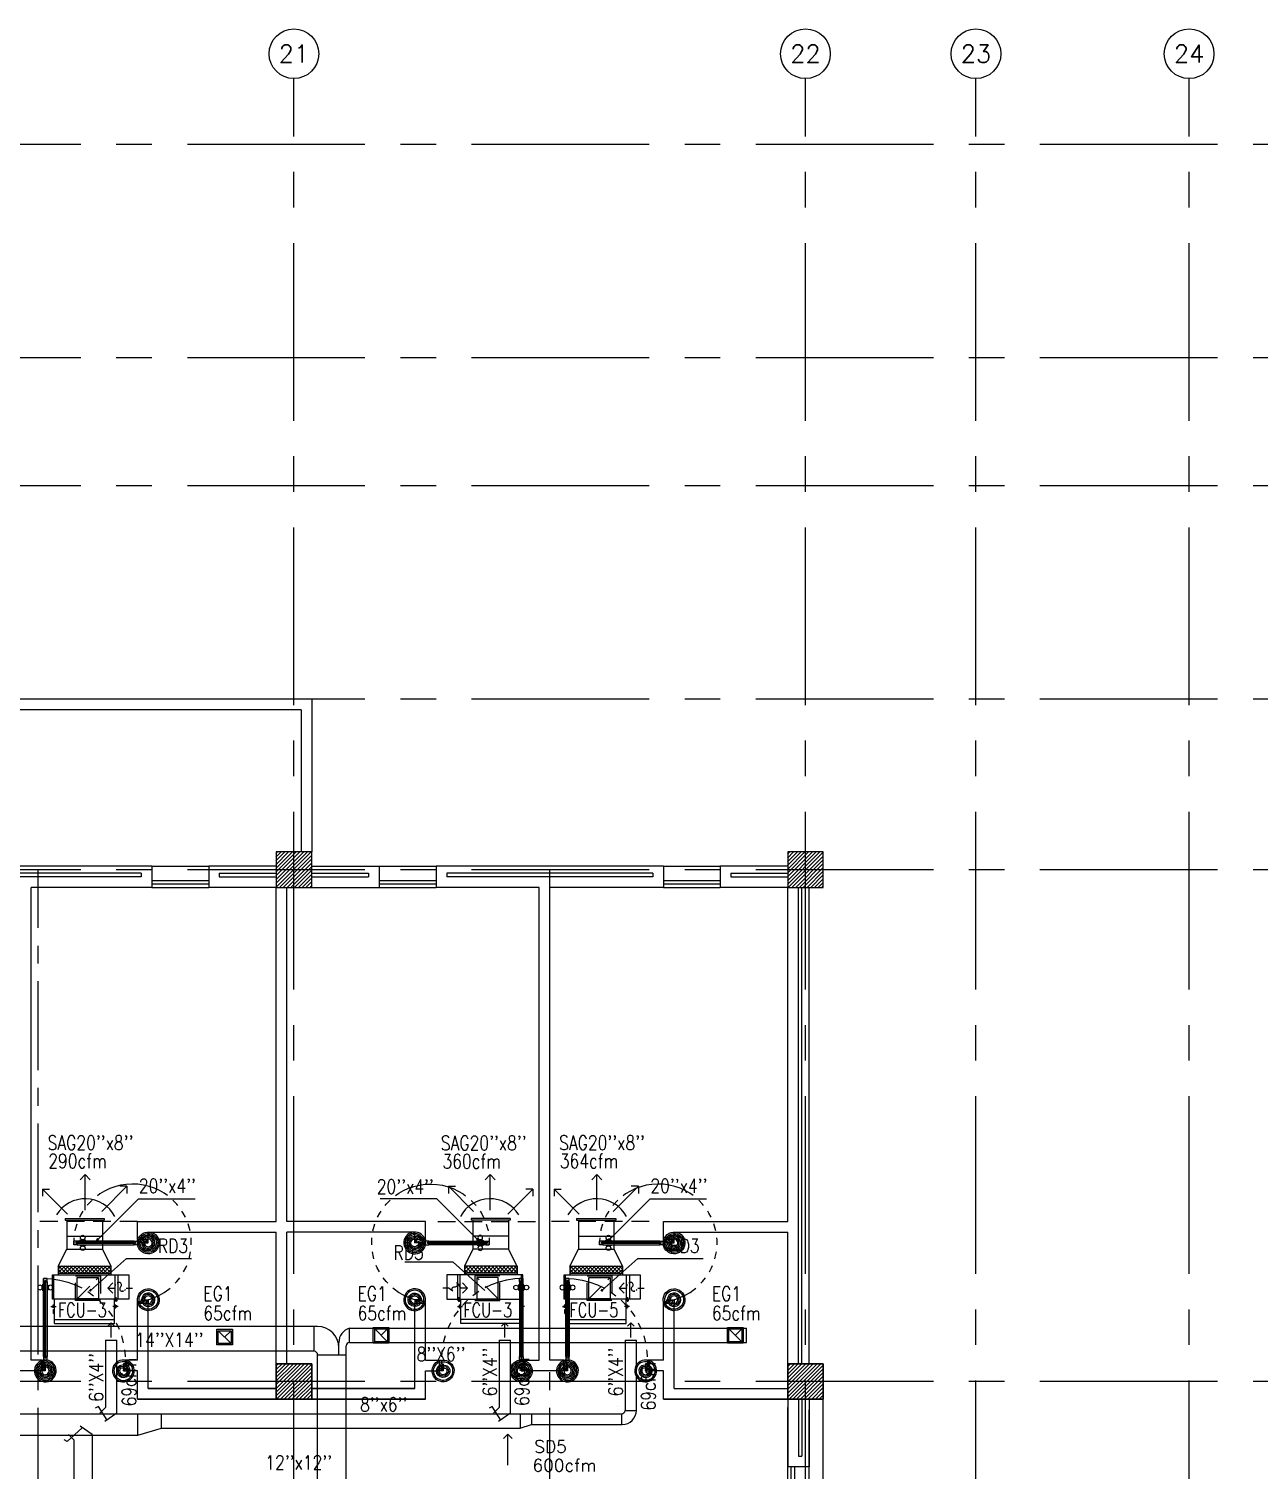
# Model space of a CAD drawing. Extents: x 417866231.7 to 417866328.5, y 43498046.7 to 43498124.2.
# Drawn here: x 417866286.35 to 417866303.67, y 43498103.96 to 43498124.24 of the extents above; entities that cross this region are included whole.
import ezdxf
from ezdxf.enums import TextEntityAlignment as Align

# ---------------------------------------------------------------- set-up
doc = ezdxf.new("R2010")
doc.units = 0
doc.header["$MEASUREMENT"] = 0
for name, pattern in [('CENTER', [2, 1.25, -0.25, 0.25, -0.25]), ('CENTERX2', [4, 2.5, -0.5, 0.5, -0.5]), ('HIDDEN', [0.375, 0.25, -0.125])]:
    doc.linetypes.add(name, pattern=pattern)
doc.layers.get('0').update_dxf_attribs({"linetype": 'CONTINUOUS'})
for name, color, linetype in [('AX-CR', 7, 'CONTINUOUS'), ('AX-TXT', 2, 'CONTINUOUS'), ('AXES', 11, 'CENTERX2'), ('AXES1', 11, 'CENTER'), ('COL', 7, 'CONTINUOUS'), ('DOOR', 9, 'CONTINUOUS'), ('DUCT', 6, 'CONTINUOUS'), ('EXDUCT', 10, 'CONTINUOUS'), ('FCU', 6, 'CONTINUOUS'), ('HAT', 11, 'CONTINUOUS'), ('INSUL', 9, 'CONTINUOUS'), ('M-EGU.', 2, 'CONTINUOUS'), ('M-FILX', 2, 'CONTINUOUS'), ('M-TEXT', 2, 'CONTINUOUS'), ('PROJ-L', 9, 'CONTINUOUS'), ('PSUPPLY', 3, 'HIDDEN'), ('SCD', 2, 'CONTINUOUS'), ('TEXT-A', 2, 'CONTINUOUS'), ('WALL', 9, 'CONTINUOUS'), ('WIN', 9, 'CONTINUOUS')]:
    doc.layers.add(name, color=color, linetype=linetype)
doc.styles.add('ROMANS', font='ROMANS.shx', dxfattribs={"width": 0.6})

# ---------------------------------------------------------------- blocks, each defined once
blk = doc.blocks.new('*X82')
at = {"color": 0}
for p, q in [((253129, 177132), (253586, 177590)), ((253129, 177185), (253533, 177590)), ((253129, 177238), (253480, 177590)), ((253129, 177291), (253427, 177590)), ((253129, 177344), (253374, 177590)), ((253129, 177397), (253321, 177590)), ((253129, 177450), (253268, 177590)), ((253129, 177503), (253215, 177590)), ((253129, 177557), (253162, 177590)), ((253139, 177090), (253629, 177579)), ((253192, 177090), (253629, 177526)), ((253245, 177090), (253629, 177473)), ((253298, 177090), (253629, 177420)), ((253351, 177090), (253629, 177367)), ((253404, 177090), (253629, 177314)), ((253457, 177090), (253629, 177261)), ((253510, 177090), (253629, 177208)), ((253563, 177090), (253629, 177155)), ((253616, 177090), (253629, 177102))]:
    blk.add_line(p, q, dxfattribs=at)
blk = doc.blocks.new('*X83')
at = {"color": 0}
for p, q in [((245927, 177090), (246427, 177590)), ((245929, 177145), (246374, 177590)), ((245929, 177198), (246321, 177590)), ((245929, 177251), (246267, 177590)), ((245929, 177304), (246214, 177590)), ((245929, 177357), (246161, 177590)), ((245929, 177410), (246108, 177590)), ((245929, 177463), (246055, 177590)), ((245929, 177516), (246002, 177590)), ((245929, 177569), (245949, 177590)), ((245980, 177090), (246429, 177539)), ((246033, 177090), (246429, 177486)), ((246086, 177090), (246429, 177433)), ((246139, 177090), (246429, 177380)), ((246192, 177090), (246429, 177327)), ((246245, 177090), (246429, 177274)), ((246298, 177090), (246429, 177220)), ((246351, 177090), (246429, 177167)), ((246404, 177090), (246429, 177114))]:
    blk.add_line(p, q, dxfattribs=at)
blk = doc.blocks.new('DOOR100')
at = {"layer": 'DOOR', "color": 7, "linetype": 'ByBlock'}
for p, q in [((-82, 1128), (-82, 1218)), ((-75, 1218), (-82, 1218)), ((-75, 1250), (-75, 1300)), ((-75, 1300), (-25, 1300)), ((-25, 1300), (-75, 1300)), ((-58, 1250), (-75, 1250)), ((-58, 1250), (-58, 1270)), ((-42, 1270), (-58, 1270)), ((-42, 1250), (-42, 1270)), ((-25, 1250), (-42, 1250)), ((-25, 1250), (-25, 1300)), ((-25, 1218), (-18, 1218)), ((-18, 1128), (-18, 1218)), ((-91, 1205), (-91, 1140)), ((-82, 1205), (-91, 1205)), ((-82, 1140), (-91, 1140)), ((-82, 1205), (-82, 1140)), ((-75, 1128), (-82, 1128)), ((-25, 1128), (-18, 1128)), ((-18, 1205), (-18, 1140)), ((-18, 1205), (-9, 1205)), ((-18, 1140), (-9, 1140)), ((-9, 1205), (-9, 1140)), ((-1200, 0), (-1200, 150)), ((-1200, 150), (-1175, 150)), ((-1200, 150), (-1200, 0)), ((-1150, 0), (-1200, 114)), ((-1150, 0), (-1200, 40)), ((-1150, 0), (-1200, 0)), ((-1175, 150), (-1175, 100)), ((-1175, 100), (-1150, 100)), ((-1150, 0), (-1163, 100)), ((-1150, 100), (-1150, 0)), ((-75, 200), (-58, 200)), ((-75, 150), (-75, 200)), ((-75, 150), (-25, 150)), ((-58, 200), (-58, 180)), ((-58, 180), (-42, 180)), ((-50, 0), (0, 114)), ((-50, 100), (-50, 0)), ((-50, 0), (-37, 100)), ((-25, 100), (-50, 100)), ((-50, 0), (0, 40)), ((-50, 0), (0, 0)), ((-42, 200), (-25, 200)), ((-42, 180), (-42, 200)), ((-25, 200), (-25, 150)), ((0, 150), (-25, 150)), ((-25, 150), (-25, 100)), ((0, 0), (0, 150)), ((0, 150), (0, 0))]:
    blk.add_line(p, q, dxfattribs=at)
at = {"layer": 'DOOR', "linetype": 'ByBlock'}
for p, q in [((-75, 1250), (-75, 200)), ((-58, 200), (-58, 1250)), ((-42, 200), (-42, 1250)), ((-25, 200), (-25, 1250))]:
    blk.add_line(p, q, dxfattribs=at)
at = {"layer": 'DOOR', "color": 7, "linetype": 'ByBlock'}
for centre in [(-124, 1173), (24, 1173)]:
    blk.add_circle(centre, 32.4, dxfattribs=at)
at = {"layer": 'DOOR', "linetype": 'HIDDEN', "ltscale": 0.5}
blk.add_arc((-25, 150), 1150, 90, 180, dxfattribs=at)
at = {"layer": 'DOOR', "color": 7, "linetype": 'ByBlock'}
for centre, radius, start, end in [((-1150, 0), 154, 103.7142, 108.8947), ((-1150, 0), 134, 100.72, 111.8402), ((-1150, 0), 94.4, 90, 121.9818), ((-1150, 0), 74.4, 90, 132.2236), ((-1150, 0), 54.4, 90, 156.7926), ((-1150, 0), 34.4, 90, 180), ((-1150, 0), 14.4, 90, 180), ((-50, 0), 94.4, 58.0182, 90), ((-50, 0), 74.4, 47.7764, 90), ((-50, 0), 54.4, 23.2074, 90), ((-50, 0), 34.4, 0, 90), ((-50, 0), 14.4, 0, 90), ((-50, 0), 134, 68.1598, 79.28), ((-50, 0), 114, 64.0838, 77.3774), ((-50, 0), 154, 71.1053, 76.2858)]:
    blk.add_arc(centre, radius, start, end, dxfattribs=at)
blk = doc.blocks.new('DOOR90')
at = {"layer": 'DOOR', "color": 7, "linetype": 'ByBlock'}
for p, q in [((-150, 0), (0, 0)), ((-150, 0), (-150, -25)), ((0, -50), (-114, 0)), ((0, -50), (-40, 0)), ((0, -50), (0, 0)), ((-1000, -25), (-1050, -25)), ((-1050, -75), (-1050, -25)), ((-1050, -25), (-1050, -75)), ((-1000, -75), (-1050, -75)), ((-1000, -42), (-1020, -42)), ((-1020, -42), (-1020, -58)), ((-1000, -58), (-1020, -58)), ((-1000, -25), (-1000, -42)), ((-1000, -58), (-1000, -75)), ((-878, -18), (-968, -18)), ((-968, -25), (-968, -18)), ((-968, -75), (-968, -82)), ((-878, -82), (-968, -82)), ((-955, -9), (-890, -9)), ((-955, -18), (-955, -9)), ((-955, -18), (-890, -18)), ((-955, -82), (-890, -82)), ((-955, -82), (-955, -91)), ((-955, -91), (-890, -91)), ((-890, -18), (-890, -9)), ((-890, -82), (-890, -91)), ((-878, -25), (-878, -18)), ((-878, -75), (-878, -82)), ((-200, -25), (-150, -25)), ((-200, -42), (-200, -25)), ((-180, -42), (-200, -42)), ((-200, -58), (-180, -58)), ((-200, -75), (-200, -58)), ((-150, -75), (-200, -75)), ((-180, -58), (-180, -42)), ((-150, -25), (-100, -25)), ((-150, -75), (-150, -25)), ((-100, -25), (-100, -50)), ((0, -50), (-100, -37)), ((-100, -50), (0, -50)), ((-150, -875), (-100, -875)), ((-150, -900), (-150, -875)), ((-150, -900), (0, -900)), ((0, -900), (-150, -900)), ((0, -850), (-114, -900)), ((-100, -875), (-100, -850)), ((0, -850), (-100, -863)), ((-100, -850), (0, -850)), ((0, -850), (-40, -900)), ((0, -850), (0, -900))]:
    blk.add_line(p, q, dxfattribs=at)
at = {"layer": 'DOOR', "linetype": 'ByBlock'}
for p, q in [((-200, -25), (-1000, -25)), ((-200, -42), (-1000, -42)), ((-200, -58), (-1000, -58)), ((-1000, -75), (-200, -75))]:
    blk.add_line(p, q, dxfattribs=at)
at = {"layer": 'DOOR', "color": 7, "linetype": 'ByBlock'}
for centre in [(-923, 24), (-923, -124)]:
    blk.add_circle(centre, 32.4, dxfattribs=at)
for centre, radius, start, end in [((0, -50), 154, 161.1053, 166.2858), ((0, -50), 94.4, 148.0182, 180), ((0, -50), 134, 158.1598, 169.28), ((0, -50), 114, 154.0838, 167.3774), ((0, -50), 74.4, 137.7764, 180), ((0, -50), 54.4, 113.2074, 180), ((0, -50), 34.4, 90, 180), ((0, -50), 14.4, 90, 180), ((0, -850), 154, 193.7142, 198.8947), ((0, -850), 134, 190.72, 201.8402), ((0, -850), 94.4, 180, 211.9818), ((0, -850), 74.4, 180, 222.2236), ((0, -850), 54.4, 180, 246.7926), ((0, -850), 34.4, 180, 270), ((0, -850), 14.4, 180, 270)]:
    blk.add_arc(centre, radius, start, end, dxfattribs=at)
at = {"layer": 'DOOR', "linetype": 'HIDDEN', "ltscale": 0.5}
blk.add_arc((-222, -50), 828, 178.2701, 275.003, dxfattribs=at)
blk = doc.blocks.new('*X91')
at = {"color": 0}
for p, q in [((253129, 169920), (253599, 170390)), ((253129, 169973), (253545, 170390)), ((253129, 170026), (253492, 170390)), ((253129, 170079), (253439, 170390)), ((253129, 170132), (253386, 170390)), ((253129, 170185), (253333, 170390)), ((253129, 170238), (253280, 170390)), ((253129, 170291), (253227, 170390)), ((253129, 170344), (253174, 170390)), ((253152, 169890), (253629, 170367)), ((253205, 169890), (253629, 170314)), ((253258, 169890), (253629, 170261)), ((253311, 169890), (253629, 170208)), ((253364, 169890), (253629, 170155)), ((253417, 169890), (253629, 170102)), ((253470, 169890), (253629, 170049)), ((253523, 169890), (253629, 169996)), ((253576, 169890), (253629, 169942))]:
    blk.add_line(p, q, dxfattribs=at)
blk = doc.blocks.new('COL50')
at = {"layer": 'COL'}
blk.add_lwpolyline([(-250, 250), (-250, -250), (250, -250), (250, 250)], close=True, dxfattribs=at)
blk = doc.blocks.new('*X90')
at = {"color": 0}
for p, q in [((245929, 169932), (246386, 170390)), ((245929, 169985), (246333, 170390)), ((245929, 170038), (246280, 170390)), ((245929, 170091), (246227, 170390)), ((245929, 170144), (246174, 170390)), ((245929, 170197), (246121, 170390)), ((245929, 170250), (246068, 170390)), ((245929, 170303), (246015, 170390)), ((245929, 170357), (245962, 170390)), ((245939, 169890), (246429, 170379)), ((245992, 169890), (246429, 170326)), ((246045, 169890), (246429, 170273)), ((246098, 169890), (246429, 170220)), ((246151, 169890), (246429, 170167)), ((246204, 169890), (246429, 170114)), ((246257, 169890), (246429, 170061)), ((246310, 169890), (246429, 170008)), ((246363, 169890), (246429, 169955)), ((246416, 169890), (246429, 169902))]:
    blk.add_line(p, q, dxfattribs=at)
blk = doc.blocks.new('AXU')
at = {"layer": 'AX-CR'}
blk.add_circle((0, 350), 350, dxfattribs=at)
at = {"layer": 'AX-TXT', "style": 'ROMANS'}
blk.add_attdef('AX', text='', height=250, dxfattribs=at).set_placement((0, 350), align=Align.MIDDLE)
blk = doc.blocks.new('*X113')
at = {"color": 0}
for p, q in [((16890, -2467), (16943, -2414)), ((16890, -2520), (16990, -2420)), ((16990, -2512), (16892, -2414)), ((16990, -2459), (16945, -2414)), ((16990, -2565), (16890, -2465)), ((16890, -2573), (16990, -2473)), ((16990, -2619), (16890, -2519)), ((16890, -2626), (16990, -2526)), ((16990, -2672), (16890, -2572)), ((16890, -2679), (16990, -2579)), ((16990, -2725), (16890, -2625)), ((16890, -2732), (16990, -2632)), ((16990, -2778), (16890, -2678)), ((16890, -2785), (16990, -2685)), ((16990, -2831), (16890, -2731)), ((16890, -2838), (16990, -2738)), ((16990, -2884), (16890, -2784)), ((16890, -2891), (16990, -2791)), ((16990, -2937), (16890, -2837)), ((16890, -2944), (16990, -2844)), ((16990, -2990), (16890, -2890)), ((16890, -2997), (16990, -2897)), ((16990, -3043), (16890, -2943)), ((16890, -3050), (16990, -2950)), ((16990, -3096), (16890, -2996)), ((16890, -3103), (16990, -3003)), ((16990, -3149), (16890, -3049)), ((16944, -3155), (16890, -3102)), ((16892, -3155), (16990, -3056)), ((16945, -3155), (16990, -3109))]:
    blk.add_line(p, q, dxfattribs=at)
blk = doc.blocks.new('*X114')
at = {"color": 0}
for p, q in [((16890, -2467), (16943, -2414)), ((16890, -2520), (16990, -2420)), ((16990, -2512), (16892, -2414)), ((16990, -2459), (16945, -2414)), ((16990, -2565), (16890, -2465)), ((16890, -2573), (16990, -2473)), ((16990, -2619), (16890, -2519)), ((16890, -2626), (16990, -2526)), ((16990, -2672), (16890, -2572)), ((16890, -2679), (16990, -2579)), ((16990, -2725), (16890, -2625)), ((16890, -2732), (16990, -2632)), ((16990, -2778), (16890, -2678)), ((16890, -2785), (16990, -2685)), ((16990, -2831), (16890, -2731)), ((16890, -2838), (16990, -2738)), ((16990, -2884), (16890, -2784)), ((16890, -2891), (16990, -2791)), ((16990, -2937), (16890, -2837)), ((16890, -2944), (16990, -2844)), ((16990, -2990), (16890, -2890)), ((16890, -2997), (16990, -2897)), ((16990, -3043), (16890, -2943)), ((16890, -3050), (16990, -2950)), ((16990, -3096), (16890, -2996)), ((16890, -3103), (16990, -3003)), ((16990, -3149), (16890, -3049)), ((16944, -3155), (16890, -3102)), ((16892, -3155), (16990, -3056)), ((16945, -3155), (16990, -3109))]:
    blk.add_line(p, q, dxfattribs=at)

msp = doc.modelspace()

# ---------------------------------------------------------------- linework, layer by layer
at = {"layer": 'AXES'}
for p, q in [((417866290.079, 43498046.724), (417866290.079, 43498123.537)), ((417866297.279, 43498046.724), (417866297.279, 43498123.537)), ((417866299.679, 43498046.724), (417866299.679, 43498123.537)), ((417866302.679, 43498046.724), (417866302.679, 43498123.537)), ((417866307.079, 43498122.609), (417866239.039, 43498122.609)), ((417866307.079, 43498119.609), (417866239.039, 43498119.609)), ((417866307.079, 43498117.809), (417866239.039, 43498117.809)), ((417866307.079, 43498114.809), (417866239.039, 43498114.809)), ((417866307.079, 43498112.409), (417866239.039, 43498112.409)), ((417866307.079, 43498105.209), (417866239.039, 43498105.209))]:
    msp.add_line(p, q, dxfattribs=at)
at = {"layer": 'AXES1'}
for p, q in [((417866286.479, 43498053.589), (417866286.479, 43498112.409)), ((417866293.679, 43498053.589), (417866293.679, 43498112.409))]:
    msp.add_line(p, q, dxfattribs=at)
at = {"layer": 'COL'}
for points in [[(417866290.329, 43498112.159), (417866290.329, 43498112.659), (417866289.829, 43498112.659), (417866289.829, 43498112.159)], [(417866297.529, 43498112.159), (417866297.529, 43498112.659), (417866297.029, 43498112.659), (417866297.029, 43498112.159)]]:
    msp.add_lwpolyline(points, close=True, dxfattribs=at)
at = {"layer": 'DUCT', "linetype": 'Continuous'}
for p, q in [((417866286.883, 43498107.253), (417866286.883, 43498107.07)), ((417866287.383, 43498107.253), (417866287.383, 43498107.07)), ((417866292.599, 43498107.253), (417866292.599, 43498107.07)), ((417866293.099, 43498107.253), (417866293.099, 43498107.07)), ((417866294.083, 43498107.253), (417866294.083, 43498107.07)), ((417866294.583, 43498107.253), (417866294.583, 43498107.07)), ((417866286.761, 43498106.834), (417866286.883, 43498107.07)), ((417866286.883, 43498107.07), (417866287.383, 43498107.07)), ((417866287.383, 43498107.07), (417866287.502, 43498106.834)), ((417866292.599, 43498107.07), (417866292.48, 43498106.834)), ((417866293.099, 43498107.07), (417866292.599, 43498107.07)), ((417866293.222, 43498106.834), (417866293.099, 43498107.07)), ((417866293.961, 43498106.834), (417866294.083, 43498107.07)), ((417866294.083, 43498107.07), (417866294.583, 43498107.07)), ((417866294.583, 43498107.07), (417866294.702, 43498106.834))]:
    msp.add_line(p, q, dxfattribs=at)
at = {"layer": 'DUCT'}
for p, q in [((417866287.427, 43498105.793), (417866287.587, 43498105.793)), ((417866287.427, 43498105.793), (417866287.427, 43498104.842)), ((417866287.587, 43498104.762), (417866287.587, 43498105.793)), ((417866292.968, 43498105.793), (417866293.128, 43498105.793)), ((417866292.968, 43498105.793), (417866292.968, 43498104.842)), ((417866293.128, 43498104.762), (417866293.128, 43498105.793)), ((417866294.739, 43498105.793), (417866294.899, 43498105.793)), ((417866294.739, 43498105.793), (417866294.739, 43498104.803)), ((417866294.899, 43498104.803), (417866294.899, 43498105.793)), ((417866287.328, 43498104.857), (417866287.283, 43498104.834)), ((417866287.328, 43498104.857), (417866287.328, 43498104.857)), ((417866287.448, 43498104.665), (417866287.328, 43498104.857)), ((417866287.347, 43498104.762), (417866287.427, 43498104.842)), ((417866292.87, 43498104.857), (417866292.825, 43498104.834)), ((417866292.87, 43498104.857), (417866292.87, 43498104.857)), ((417866292.99, 43498104.665), (417866292.87, 43498104.857)), ((417866292.888, 43498104.762), (417866292.968, 43498104.842)), ((417866294.739, 43498104.803), (417866294.899, 43498104.803)), ((417866273.321, 43498104.753), (417866294.689, 43498104.753)), ((417866287.587, 43498104.762), (417866287.419, 43498104.645)), ((417866287.88, 43498104.453), (417866287.88, 43498104.753)), ((417866288.214, 43498104.553), (417866288.214, 43498104.753)), ((417866293.128, 43498104.762), (417866292.96, 43498104.645)), ((417866293.265, 43498104.753), (417866293.265, 43498104.553)), ((417866293.265, 43498104.553), (417866293.422, 43498104.603)), ((417866293.422, 43498104.753), (417866293.422, 43498104.603)), ((417866294.689, 43498104.753), (417866294.689, 43498104.603)), ((417866287.098, 43498104.559), (417866286.888, 43498104.367)), ((417866286.907, 43498104.462), (417866286.987, 43498104.382)), ((417866287.237, 43498104.462), (417866287.069, 43498104.579)), ((417866287.237, 43498104.462), (417866287.237, 43498102.33)), ((417866287.88, 43498104.453), (417866288.214, 43498104.553)), ((417866286.888, 43498104.367), (417866286.843, 43498104.39)), ((417866286.888, 43498104.367), (417866286.888, 43498104.367)), ((417866286.987, 43498102.33), (417866286.987, 43498104.382))]:
    msp.add_line(p, q, dxfattribs=at)
at = {"layer": 'DUCT', "linetype": 'ByBlock'}
for p, q in [((417866293.422, 43498104.603), (417866294.699, 43498104.603)), ((417866280.547, 43498104.453), (417866287.88, 43498104.453)), ((417866288.214, 43498104.553), (417866293.265, 43498104.553))]:
    msp.add_line(p, q, dxfattribs=at)
at = {"layer": 'DUCT'}
for centre, radius in [((417866294.689, 43498104.803), 0.05), ((417866294.699, 43498104.803), 0.2)]:
    msp.add_arc(centre, radius, 270, 0, dxfattribs=at)
at = {"layer": 'EXDUCT', "linetype": 'ByBlock'}
for p, q in [((417866290.413, 43498105.984), (417866274.667, 43498105.984)), ((417866290.363, 43498105.634), (417866290.363, 43498105.984)), ((417866290.863, 43498105.759), (417866290.863, 43498105.959)), ((417866290.863, 43498105.959), (417866296.448, 43498105.959)), ((417866296.448, 43498105.759), (417866296.448, 43498105.959)), ((417866290.363, 43498105.634), (417866274.667, 43498105.634)), ((417866290.713, 43498105.584), (417866290.713, 43498105.759)), ((417866290.813, 43498094.09), (417866290.813, 43498105.709)), ((417866290.863, 43498105.759), (417866296.448, 43498105.759)), ((417866290.413, 43498105.584), (417866290.813, 43498105.584)), ((417866290.413, 43498100.461), (417866290.413, 43498105.584))]:
    msp.add_line(p, q, dxfattribs=at)
for centre, radius, start, end in [((417866290.413, 43498105.684), 0.3, 0, 90), ((417866290.913, 43498105.765), 0.2, 104.3998, 181.8604), ((417866290.363, 43498105.584), 0.05, 0, 90), ((417866290.863, 43498105.709), 0.05, 90, 180)]:
    msp.add_arc(centre, radius, start, end, dxfattribs=at)
at = {"layer": 'FCU', "color": 3}
for p, q in [((417866286.761, 43498106.834), (417866286.761, 43498106.712)), ((417866286.761, 43498106.834), (417866287.502, 43498106.834)), ((417866287.502, 43498106.834), (417866287.502, 43498106.712)), ((417866293.222, 43498106.834), (417866292.48, 43498106.834)), ((417866292.48, 43498106.834), (417866292.48, 43498106.712)), ((417866293.222, 43498106.834), (417866293.222, 43498106.712)), ((417866293.961, 43498106.834), (417866293.961, 43498106.712)), ((417866293.961, 43498106.834), (417866294.702, 43498106.834)), ((417866294.702, 43498106.834), (417866294.702, 43498106.712)), ((417866286.701, 43498106.369), (417866286.701, 43498106.712)), ((417866286.761, 43498106.734), (417866287.502, 43498106.734)), ((417866287.562, 43498106.369), (417866287.562, 43498106.712)), ((417866287.6, 43498106.712), (417866287.753, 43498106.712)), ((417866287.753, 43498106.712), (417866287.753, 43498106.369)), ((417866292.382, 43498106.712), (417866292.229, 43498106.712)), ((417866292.229, 43498106.712), (417866292.229, 43498106.369)), ((417866292.42, 43498106.369), (417866292.42, 43498106.712)), ((417866293.222, 43498106.734), (417866292.48, 43498106.734)), ((417866293.281, 43498106.369), (417866293.281, 43498106.712)), ((417866293.901, 43498106.369), (417866293.901, 43498106.712)), ((417866293.961, 43498106.734), (417866294.702, 43498106.734)), ((417866294.762, 43498106.369), (417866294.762, 43498106.712)), ((417866294.8, 43498106.712), (417866294.953, 43498106.712)), ((417866294.953, 43498106.712), (417866294.953, 43498106.369)), ((417866286.659, 43498106.265), (417866286.732, 43498106.265)), ((417866286.679, 43498106.255), (417866286.679, 43498106.275)), ((417866286.679, 43498106.275), (417866286.709, 43498106.275)), ((417866286.679, 43498106.255), (417866286.709, 43498106.255)), ((417866286.694, 43498106.245), (417866286.694, 43498106.292)), ((417866286.694, 43498106.22), (417866286.709, 43498106.22)), ((417866286.694, 43498106.165), (417866286.694, 43498106.22)), ((417866287.604, 43498106.265), (417866287.531, 43498106.265)), ((417866287.584, 43498106.275), (417866287.554, 43498106.275)), ((417866287.584, 43498106.255), (417866287.554, 43498106.255)), ((417866287.569, 43498106.344), (417866287.569, 43498106.369)), ((417866287.589, 43498106.344), (417866287.569, 43498106.344)), ((417866287.569, 43498106.235), (417866287.569, 43498106.292)), ((417866287.579, 43498106.328), (417866287.579, 43498106.396)), ((417866287.584, 43498106.255), (417866287.584, 43498106.275)), ((417866287.589, 43498106.344), (417866287.589, 43498106.369)), ((417866287.753, 43498106.369), (417866287.6, 43498106.369)), ((417866292.229, 43498106.369), (417866292.382, 43498106.369)), ((417866292.379, 43498106.265), (417866292.451, 43498106.265)), ((417866292.393, 43498106.344), (417866292.393, 43498106.369)), ((417866292.393, 43498106.344), (417866292.413, 43498106.344)), ((417866292.399, 43498106.275), (417866292.429, 43498106.275)), ((417866292.399, 43498106.255), (417866292.399, 43498106.275)), ((417866292.399, 43498106.255), (417866292.429, 43498106.255)), ((417866292.403, 43498106.328), (417866292.403, 43498106.396)), ((417866292.413, 43498106.344), (417866292.413, 43498106.369)), ((417866292.414, 43498106.235), (417866292.414, 43498106.292)), ((417866293.323, 43498106.265), (417866293.25, 43498106.265)), ((417866293.303, 43498106.275), (417866293.273, 43498106.275)), ((417866293.303, 43498106.255), (417866293.273, 43498106.255)), ((417866293.288, 43498106.22), (417866293.273, 43498106.22)), ((417866293.288, 43498106.245), (417866293.288, 43498106.292)), ((417866293.288, 43498106.165), (417866293.288, 43498106.22)), ((417866293.303, 43498106.255), (417866293.303, 43498106.275)), ((417866293.859, 43498106.265), (417866293.932, 43498106.265)), ((417866293.879, 43498106.255), (417866293.879, 43498106.275)), ((417866293.879, 43498106.275), (417866293.909, 43498106.275)), ((417866293.879, 43498106.255), (417866293.909, 43498106.255)), ((417866293.894, 43498106.245), (417866293.894, 43498106.292)), ((417866293.894, 43498106.22), (417866293.909, 43498106.22)), ((417866293.894, 43498106.165), (417866293.894, 43498106.22)), ((417866294.804, 43498106.265), (417866294.731, 43498106.265)), ((417866294.784, 43498106.275), (417866294.754, 43498106.275)), ((417866294.784, 43498106.255), (417866294.754, 43498106.255)), ((417866294.769, 43498106.344), (417866294.769, 43498106.369)), ((417866294.789, 43498106.344), (417866294.769, 43498106.344)), ((417866294.769, 43498106.235), (417866294.769, 43498106.292)), ((417866294.779, 43498106.328), (417866294.779, 43498106.396)), ((417866294.784, 43498106.255), (417866294.784, 43498106.275)), ((417866294.789, 43498106.344), (417866294.789, 43498106.369)), ((417866294.953, 43498106.369), (417866294.8, 43498106.369)), ((417866286.694, 43498106.165), (417866286.709, 43498106.165)), ((417866286.709, 43498106.083), (417866287.554, 43498106.083)), ((417866293.273, 43498106.083), (417866292.429, 43498106.083)), ((417866293.288, 43498106.165), (417866293.273, 43498106.165)), ((417866293.894, 43498106.165), (417866293.909, 43498106.165)), ((417866293.909, 43498106.083), (417866294.754, 43498106.083))]:
    msp.add_line(p, q, dxfattribs=at)
at = {"layer": 'FCU', "color": 6}
for p, q in [((417866286.681, 43498106.369), (417866286.681, 43498106.712)), ((417866286.681, 43498106.712), (417866287.6, 43498106.712)), ((417866287.6, 43498106.712), (417866287.6, 43498106.369)), ((417866292.382, 43498106.712), (417866292.382, 43498106.369)), ((417866293.302, 43498106.712), (417866292.382, 43498106.712)), ((417866293.302, 43498106.369), (417866293.302, 43498106.712)), ((417866293.881, 43498106.369), (417866293.881, 43498106.712)), ((417866293.881, 43498106.712), (417866294.8, 43498106.712)), ((417866294.8, 43498106.712), (417866294.8, 43498106.369)), ((417866287.6, 43498106.369), (417866286.681, 43498106.369)), ((417866286.709, 43498106.023), (417866286.709, 43498106.369)), ((417866287.554, 43498106.023), (417866287.554, 43498106.369)), ((417866292.382, 43498106.369), (417866293.302, 43498106.369)), ((417866292.429, 43498106.023), (417866292.429, 43498106.369)), ((417866293.273, 43498106.023), (417866293.273, 43498106.369)), ((417866294.8, 43498106.369), (417866293.881, 43498106.369)), ((417866293.909, 43498106.023), (417866293.909, 43498106.369)), ((417866294.754, 43498106.023), (417866294.754, 43498106.369)), ((417866286.709, 43498106.023), (417866287.554, 43498106.023)), ((417866293.273, 43498106.023), (417866292.429, 43498106.023)), ((417866293.909, 43498106.023), (417866294.754, 43498106.023))]:
    msp.add_line(p, q, dxfattribs=at)
at = {"layer": 'FCU', "color": 2}
for p, q in [((417866293.001, 43498105.988), (417866293.048, 43498106.035)), ((417866293.048, 43498105.827), (417866293.048, 43498106.035)), ((417866293.048, 43498106.035), (417866293.095, 43498105.988))]:
    msp.add_line(p, q, dxfattribs=at)
at = {"layer": 'INSUL'}
for p, q in [((417866287.929, 43498112.359), (417866285.029, 43498112.359)), ((417866287.929, 43498112.309), (417866285.029, 43498112.309)), ((417866287.929, 43498112.359), (417866287.929, 43498112.309)), ((417866289.029, 43498112.359), (417866289.029, 43498112.309)), ((417866289.029, 43498112.359), (417866289.829, 43498112.359)), ((417866289.029, 43498112.309), (417866289.829, 43498112.309)), ((417866290.329, 43498112.359), (417866291.129, 43498112.359)), ((417866290.329, 43498112.309), (417866291.129, 43498112.309)), ((417866291.129, 43498112.359), (417866291.129, 43498112.309)), ((417866292.229, 43498112.359), (417866292.229, 43498112.309)), ((417866295.129, 43498112.359), (417866292.229, 43498112.359)), ((417866295.129, 43498112.309), (417866292.229, 43498112.309)), ((417866295.129, 43498112.359), (417866295.129, 43498112.309)), ((417866296.229, 43498112.359), (417866296.229, 43498112.309)), ((417866296.229, 43498112.359), (417866297.029, 43498112.359)), ((417866296.229, 43498112.309), (417866297.029, 43498112.309)), ((417866297.179, 43498105.459), (417866297.179, 43498112.159)), ((417866297.229, 43498105.459), (417866297.229, 43498112.159)), ((417866297.179, 43498104.959), (417866297.179, 43498104.158)), ((417866297.229, 43498104.959), (417866297.229, 43498104.158)), ((417866297.179, 43498104.158), (417866297.229, 43498104.158))]:
    msp.add_line(p, q, dxfattribs=at)
at = {"layer": 'M-EGU.'}
for p, q in [((417866287.141, 43498108.119), (417866287.07, 43498108.048)), ((417866287.141, 43498108.119), (417866287.212, 43498108.048)), ((417866287.141, 43498107.619), (417866287.141, 43498108.119)), ((417866292.841, 43498108.119), (417866292.771, 43498108.048)), ((417866292.841, 43498108.119), (417866292.912, 43498108.048)), ((417866292.841, 43498107.619), (417866292.841, 43498108.119)), ((417866294.341, 43498108.119), (417866294.27, 43498108.048)), ((417866294.341, 43498108.119), (417866294.412, 43498108.048)), ((417866294.341, 43498107.619), (417866294.341, 43498108.119)), ((417866286.54, 43498107.915), (417866286.54, 43498107.815)), ((417866286.54, 43498107.915), (417866286.64, 43498107.915)), ((417866286.894, 43498107.562), (417866286.54, 43498107.915)), ((417866287.374, 43498107.601), (417866287.728, 43498107.955)), ((417866287.728, 43498107.955), (417866287.628, 43498107.955)), ((417866287.728, 43498107.955), (417866287.728, 43498107.855)), ((417866292.254, 43498107.955), (417866292.254, 43498107.855)), ((417866292.254, 43498107.955), (417866292.354, 43498107.955)), ((417866292.608, 43498107.601), (417866292.254, 43498107.955)), ((417866293.088, 43498107.562), (417866293.442, 43498107.915)), ((417866293.442, 43498107.915), (417866293.342, 43498107.915)), ((417866293.442, 43498107.915), (417866293.442, 43498107.815)), ((417866293.74, 43498107.915), (417866293.74, 43498107.815)), ((417866293.74, 43498107.915), (417866293.84, 43498107.915)), ((417866294.094, 43498107.562), (417866293.74, 43498107.915)), ((417866294.574, 43498107.601), (417866294.928, 43498107.955)), ((417866294.928, 43498107.955), (417866294.828, 43498107.955)), ((417866294.928, 43498107.955), (417866294.928, 43498107.855)), ((417866286.858, 43498107.503), (417866286.858, 43498107.478)), ((417866286.858, 43498107.503), (417866287.408, 43498107.503)), ((417866286.858, 43498107.478), (417866287.408, 43498107.478)), ((417866286.883, 43498107.478), (417866286.883, 43498107.253)), ((417866287.383, 43498107.478), (417866287.383, 43498107.253)), ((417866287.408, 43498107.503), (417866287.408, 43498107.478)), ((417866292.574, 43498107.503), (417866292.574, 43498107.478)), ((417866293.124, 43498107.503), (417866292.574, 43498107.503)), ((417866293.124, 43498107.478), (417866292.574, 43498107.478)), ((417866292.599, 43498107.478), (417866292.599, 43498107.253)), ((417866293.099, 43498107.478), (417866293.099, 43498107.253)), ((417866293.124, 43498107.503), (417866293.124, 43498107.478)), ((417866294.058, 43498107.503), (417866294.058, 43498107.478)), ((417866294.058, 43498107.503), (417866294.608, 43498107.503)), ((417866294.058, 43498107.478), (417866294.608, 43498107.478)), ((417866294.083, 43498107.478), (417866294.083, 43498107.253)), ((417866294.583, 43498107.478), (417866294.583, 43498107.253)), ((417866294.608, 43498107.503), (417866294.608, 43498107.478)), ((417866286.883, 43498107.253), (417866287.383, 43498107.253)), ((417866293.099, 43498107.253), (417866292.599, 43498107.253)), ((417866294.083, 43498107.253), (417866294.583, 43498107.253)), ((417866287.03, 43498106.373), (417866287.03, 43498106.673)), ((417866287.03, 43498106.673), (417866287.33, 43498106.673)), ((417866287.33, 43498106.673), (417866287.33, 43498106.373)), ((417866292.652, 43498106.673), (417866292.652, 43498106.373)), ((417866292.952, 43498106.673), (417866292.652, 43498106.673)), ((417866292.952, 43498106.373), (417866292.952, 43498106.673)), ((417866294.23, 43498106.373), (417866294.23, 43498106.673)), ((417866294.23, 43498106.673), (417866294.53, 43498106.673)), ((417866294.53, 43498106.673), (417866294.53, 43498106.373)), ((417866287.458, 43498106.524), (417866287.529, 43498106.595)), ((417866287.529, 43498106.453), (417866287.458, 43498106.524)), ((417866287.458, 43498106.524), (417866287.559, 43498106.524)), ((417866287.718, 43498106.524), (417866287.807, 43498106.524)), ((417866292.264, 43498106.524), (417866292.175, 43498106.524)), ((417866292.524, 43498106.524), (417866292.423, 43498106.524)), ((417866292.524, 43498106.524), (417866292.454, 43498106.595)), ((417866292.454, 43498106.453), (417866292.524, 43498106.524)), ((417866294.658, 43498106.524), (417866294.729, 43498106.595)), ((417866294.729, 43498106.453), (417866294.658, 43498106.524)), ((417866294.658, 43498106.524), (417866294.759, 43498106.524)), ((417866294.918, 43498106.524), (417866295.007, 43498106.524)), ((417866287.33, 43498106.373), (417866287.03, 43498106.373)), ((417866292.652, 43498106.373), (417866292.952, 43498106.373)), ((417866294.53, 43498106.373), (417866294.23, 43498106.373)), ((417866287.507, 43498106.035), (417866287.459, 43498105.988)), ((417866287.507, 43498105.827), (417866287.507, 43498106.035)), ((417866287.507, 43498106.035), (417866287.554, 43498105.988)), ((417866294.772, 43498105.988), (417866294.819, 43498106.035)), ((417866294.819, 43498105.827), (417866294.819, 43498106.035)), ((417866294.819, 43498106.035), (417866294.866, 43498105.988)), ((417866293.092, 43498104.47), (417866293.031, 43498104.409)), ((417866293.092, 43498104.031), (417866293.092, 43498104.47)), ((417866293.092, 43498104.47), (417866293.153, 43498104.409))]:
    msp.add_line(p, q, dxfattribs=at)
at = {"layer": 'M-EGU.', "linetype": 'HIDDEN'}
for p, q in [((417866287.879, 43498107.459), (417866286.466, 43498107.459)), ((417866295.079, 43498107.459), (417866293.666, 43498107.459)), ((417866287.005, 43498106.348), (417866287.005, 43498106.698)), ((417866287.005, 43498106.698), (417866287.355, 43498106.698)), ((417866287.03, 43498106.373), (417866287.33, 43498106.673)), ((417866287.355, 43498106.698), (417866287.355, 43498106.348)), ((417866292.627, 43498106.698), (417866292.627, 43498106.348)), ((417866292.977, 43498106.698), (417866292.627, 43498106.698)), ((417866292.952, 43498106.373), (417866292.652, 43498106.673)), ((417866292.977, 43498106.348), (417866292.977, 43498106.698)), ((417866294.205, 43498106.348), (417866294.205, 43498106.698)), ((417866294.205, 43498106.698), (417866294.555, 43498106.698)), ((417866294.23, 43498106.373), (417866294.53, 43498106.673)), ((417866294.555, 43498106.698), (417866294.555, 43498106.348)), ((417866287.355, 43498106.348), (417866287.005, 43498106.348)), ((417866292.627, 43498106.348), (417866292.977, 43498106.348)), ((417866294.555, 43498106.348), (417866294.205, 43498106.348))]:
    msp.add_line(p, q, dxfattribs=at)
at = {"layer": 'M-EGU.'}
msp.add_lwpolyline([(417866292.264, 43498106.524, -0.1324), (417866292.286, 43498106.492, -0.15664), (417866292.317, 43498106.479, -0.736612), (417866292.342, 43498106.542, 0.774232), (417866292.37, 43498106.603, 0.203349), (417866292.412, 43498106.575, 0.193808), (417866292.423, 43498106.524)], format="xyb", dxfattribs=at)
for centre, radius, start, end in [((417866287.141, 43498107.303), 0.477, 28.5297, 148.1349), ((417866292.841, 43498107.303), 0.477, 31.8651, 151.4703), ((417866294.341, 43498107.303), 0.477, 28.5297, 148.1349), ((417866287.628, 43498106.536), 0.0704, 146.068, 189.9416), ((417866287.623, 43498106.539), 0.0644, 100.0907, 146.0679), ((417866287.618, 43498106.569), 0.0345, 309.098, 100.0907), ((417866287.662, 43498106.514), 0.0355, 129.0979, 274.6012), ((417866287.661, 43498106.533), 0.0545, 274.6012, 310.2112), ((417866287.647, 43498106.549), 0.0752, 310.2112, 340.3796), ((417866294.828, 43498106.536), 0.0704, 146.068, 189.9416), ((417866294.823, 43498106.539), 0.0644, 100.0907, 146.0679), ((417866294.818, 43498106.569), 0.0345, 309.098, 100.0907), ((417866294.862, 43498106.514), 0.0355, 129.0979, 274.6012), ((417866294.861, 43498106.533), 0.0545, 274.6012, 310.2112), ((417866294.847, 43498106.549), 0.0752, 310.2112, 340.3796)]:
    msp.add_arc(centre, radius, start, end, dxfattribs=at)
at = {"layer": 'M-FILX', "color": 2, "linetype": 'HIDDEN'}
for p, q in [((417866287.879, 43498107.459), (417866286.466, 43498107.459)), ((417866292.104, 43498107.459), (417866293.516, 43498107.459)), ((417866295.079, 43498107.459), (417866293.666, 43498107.459))]:
    msp.add_line(p, q, dxfattribs=at)
at = {"layer": 'PROJ-L', "linetype": 'Continuous'}
for p, q in [((417866290.329, 43498114.809), (417866271.829, 43498114.809)), ((417866290.329, 43498114.809), (417866290.329, 43498112.659)), ((417866290.179, 43498114.659), (417866271.979, 43498114.659)), ((417866290.179, 43498114.659), (417866290.179, 43498112.659))]:
    msp.add_line(p, q, dxfattribs=at)
at = {"layer": 'PROJ-L'}
msp.add_line((417866297.529, 43498098.259), (417866297.529, 43498104.959), dxfattribs=at)
at = {"layer": 'PSUPPLY', "color": 4, "linetype": 'Continuous'}
for p, q in [((417866287.314, 43498107.202), (417866287.893, 43498107.78)), ((417866287.893, 43498107.78), (417866288.688, 43498107.78)), ((417866292.09, 43498107.78), (417866291.294, 43498107.78)), ((417866292.668, 43498107.202), (417866292.09, 43498107.78)), ((417866294.514, 43498107.202), (417866295.093, 43498107.78)), ((417866295.093, 43498107.78), (417866295.888, 43498107.78)), ((417866287.215, 43498106.489), (417866287.721, 43498106.941)), ((417866287.721, 43498106.941), (417866288.638, 43498106.941)), ((417866292.322, 43498106.886), (417866291.641, 43498106.886)), ((417866292.767, 43498106.489), (417866292.322, 43498106.886)), ((417866294.415, 43498106.489), (417866294.921, 43498106.941)), ((417866294.921, 43498106.941), (417866295.838, 43498106.941))]:
    msp.add_line(p, q, dxfattribs=at)
at = {"layer": 'PSUPPLY', "color": 4, "linetype": 'Continuous', "const_width": 0.025}
msp.add_lwpolyline([(417866292.78, 43498106.493, 1), (417866292.755, 43498106.493, 1)], format="xyb", close=True, dxfattribs=at)
at = {"layer": 'PSUPPLY', "color": 4, "linetype": 'Continuous'}
for centre, start, end in [((417866287.316, 43498107.208), 0, 180), ((417866287.316, 43498107.208), 180, 0), ((417866292.666, 43498107.208), 0, 180), ((417866292.666, 43498107.208), 180, 0), ((417866294.516, 43498107.208), 0, 180), ((417866294.516, 43498107.208), 180, 0), ((417866287.215, 43498106.493), 0, 180), ((417866287.215, 43498106.493), 180, 0), ((417866294.415, 43498106.493), 0, 180), ((417866294.415, 43498106.493), 180, 0)]:
    msp.add_arc(centre, 0.0125, start, end, dxfattribs=at)
at = {"layer": 'SCD', "linetype": 'HIDDEN'}
for p, q in [((417866288.994, 43498105.724), (417866288.994, 43498105.944)), ((417866288.994, 43498105.944), (417866289.214, 43498105.944)), ((417866289.014, 43498105.924), (417866289.194, 43498105.744)), ((417866289.214, 43498105.944), (417866289.214, 43498105.724)), ((417866291.196, 43498105.749), (417866291.196, 43498105.969)), ((417866291.196, 43498105.969), (417866291.416, 43498105.969)), ((417866291.216, 43498105.949), (417866291.396, 43498105.769)), ((417866291.416, 43498105.969), (417866291.416, 43498105.749)), ((417866296.182, 43498105.749), (417866296.182, 43498105.969)), ((417866296.182, 43498105.969), (417866296.402, 43498105.969)), ((417866296.202, 43498105.949), (417866296.382, 43498105.769)), ((417866296.402, 43498105.969), (417866296.402, 43498105.749)), ((417866289.214, 43498105.724), (417866288.994, 43498105.724)), ((417866291.416, 43498105.749), (417866291.196, 43498105.749)), ((417866296.402, 43498105.749), (417866296.182, 43498105.749))]:
    msp.add_line(p, q, dxfattribs=at)
at = {"layer": 'SCD'}
for p, q in [((417866289.014, 43498105.744), (417866289.014, 43498105.924)), ((417866289.014, 43498105.924), (417866289.194, 43498105.924)), ((417866289.194, 43498105.924), (417866289.194, 43498105.744)), ((417866291.216, 43498105.769), (417866291.216, 43498105.949)), ((417866291.216, 43498105.949), (417866291.396, 43498105.949)), ((417866291.396, 43498105.949), (417866291.396, 43498105.769)), ((417866296.202, 43498105.769), (417866296.202, 43498105.949)), ((417866296.202, 43498105.949), (417866296.382, 43498105.949)), ((417866296.382, 43498105.949), (417866296.382, 43498105.769)), ((417866289.194, 43498105.744), (417866289.014, 43498105.744)), ((417866291.396, 43498105.769), (417866291.216, 43498105.769)), ((417866296.382, 43498105.769), (417866296.202, 43498105.769))]:
    msp.add_line(p, q, dxfattribs=at)
at = {"layer": 'SCD', "linetype": 'ByBlock'}
for p, q in [((417866289.104, 43498105.834), (417866289.194, 43498105.924)), ((417866291.306, 43498105.859), (417866291.396, 43498105.949)), ((417866296.292, 43498105.859), (417866296.382, 43498105.949))]:
    msp.add_line(p, q, dxfattribs=at)
at = {"layer": 'WALL'}
for p, q in [((417866288.079, 43498112.459), (417866284.879, 43498112.459)), ((417866288.079, 43498112.459), (417866288.079, 43498112.159)), ((417866288.879, 43498112.459), (417866288.879, 43498112.159)), ((417866289.829, 43498112.459), (417866288.879, 43498112.459)), ((417866290.329, 43498112.459), (417866291.279, 43498112.459)), ((417866291.279, 43498112.459), (417866291.279, 43498112.159)), ((417866292.079, 43498112.459), (417866292.079, 43498112.159)), ((417866295.279, 43498112.459), (417866292.079, 43498112.459)), ((417866295.279, 43498112.459), (417866295.279, 43498112.159)), ((417866296.079, 43498112.459), (417866296.079, 43498112.159)), ((417866297.029, 43498112.459), (417866296.079, 43498112.459)), ((417866288.079, 43498112.159), (417866286.379, 43498112.159)), ((417866286.379, 43498105.509), (417866286.379, 43498112.159)), ((417866289.829, 43498112.159), (417866288.879, 43498112.159)), ((417866289.829, 43498107.459), (417866289.829, 43498112.159)), ((417866289.979, 43498107.459), (417866289.979, 43498112.159)), ((417866290.329, 43498112.159), (417866291.279, 43498112.159)), ((417866293.529, 43498112.159), (417866292.079, 43498112.159)), ((417866293.529, 43498105.509), (417866293.529, 43498112.159)), ((417866295.279, 43498112.159), (417866293.679, 43498112.159)), ((417866293.679, 43498105.509), (417866293.679, 43498112.159)), ((417866297.029, 43498112.159), (417866296.079, 43498112.159)), ((417866297.029, 43498107.459), (417866297.029, 43498112.159)), ((417866297.329, 43498105.459), (417866297.329, 43498112.159)), ((417866287.879, 43498107.209), (417866287.879, 43498107.459)), ((417866287.879, 43498107.459), (417866289.829, 43498107.459)), ((417866291.929, 43498107.459), (417866289.979, 43498107.459)), ((417866291.929, 43498107.209), (417866291.929, 43498107.459)), ((417866295.279, 43498107.209), (417866295.279, 43498107.459)), ((417866295.279, 43498107.459), (417866297.029, 43498107.459)), ((417866288.029, 43498107.209), (417866288.029, 43498107.309)), ((417866288.029, 43498107.309), (417866289.829, 43498107.309)), ((417866289.829, 43498105.459), (417866289.829, 43498107.309)), ((417866291.779, 43498107.309), (417866289.979, 43498107.309)), ((417866289.979, 43498105.459), (417866289.979, 43498107.309)), ((417866291.779, 43498107.209), (417866291.779, 43498107.309)), ((417866295.429, 43498107.209), (417866295.429, 43498107.309)), ((417866295.429, 43498107.309), (417866297.029, 43498107.309)), ((417866297.029, 43498105.459), (417866297.029, 43498107.309)), ((417866287.879, 43498107.209), (417866288.029, 43498107.209)), ((417866291.929, 43498107.209), (417866291.779, 43498107.209)), ((417866295.279, 43498107.209), (417866295.429, 43498107.209)), ((417866287.879, 43498106.309), (417866288.029, 43498106.309)), ((417866287.879, 43498105.509), (417866287.879, 43498106.309)), ((417866288.029, 43498105.109), (417866288.029, 43498106.309)), ((417866291.929, 43498106.309), (417866291.779, 43498106.309)), ((417866291.779, 43498105.109), (417866291.779, 43498106.309)), ((417866291.929, 43498105.509), (417866291.929, 43498106.309)), ((417866295.279, 43498106.309), (417866295.429, 43498106.309)), ((417866295.279, 43498105.509), (417866295.279, 43498106.309)), ((417866295.429, 43498105.109), (417866295.429, 43498106.309)), ((417866287.879, 43498104.959), (417866287.879, 43498105.359)), ((417866291.929, 43498104.959), (417866291.929, 43498105.359)), ((417866295.279, 43498104.959), (417866295.279, 43498105.359)), ((417866297.029, 43498104.959), (417866297.029, 43498104.008)), ((417866297.029, 43498104.008), (417866297.029, 43498104.843)), ((417866297.329, 43498104.959), (417866297.329, 43498104.809)), ((417866297.329, 43498104.008), (417866297.329, 43498104.809)), ((417866297.329, 43498104.809), (417866297.329, 43498104.008)), ((417866297.329, 43498104.008), (417866297.029, 43498104.008))]:
    msp.add_line(p, q, dxfattribs=at)
at = {"layer": 'WALL', "linetype": 'ByBlock'}
for p, q in [((417866286.529, 43498105.509), (417866286.379, 43498105.509)), ((417866287.879, 43498105.509), (417866287.729, 43498105.509)), ((417866291.929, 43498105.509), (417866292.129, 43498105.509)), ((417866293.329, 43498105.509), (417866293.529, 43498105.509)), ((417866293.879, 43498105.509), (417866293.679, 43498105.509)), ((417866295.279, 43498105.509), (417866295.079, 43498105.509)), ((417866286.529, 43498105.359), (417866286.079, 43498105.359)), ((417866287.879, 43498105.359), (417866287.729, 43498105.359)), ((417866291.929, 43498105.359), (417866292.129, 43498105.359)), ((417866293.879, 43498105.359), (417866293.329, 43498105.359)), ((417866295.279, 43498105.359), (417866295.079, 43498105.359)), ((417866289.829, 43498105.109), (417866288.029, 43498105.109)), ((417866288.029, 43498105.109), (417866289.829, 43498105.109)), ((417866288.029, 43498105.109), (417866289.829, 43498105.109)), ((417866290.325, 43498105.109), (417866291.779, 43498105.109)), ((417866290.325, 43498105.109), (417866291.779, 43498105.109)), ((417866291.779, 43498105.109), (417866290.325, 43498105.109)), ((417866291.779, 43498105.109), (417866290.325, 43498105.109)), ((417866295.429, 43498105.109), (417866297.029, 43498105.109)), ((417866295.429, 43498105.109), (417866297.029, 43498105.109)), ((417866289.829, 43498104.959), (417866287.879, 43498104.959)), ((417866289.829, 43498104.959), (417866287.879, 43498104.959)), ((417866287.879, 43498104.959), (417866289.829, 43498104.959)), ((417866290.325, 43498104.959), (417866291.929, 43498104.959)), ((417866290.325, 43498104.959), (417866291.929, 43498104.959)), ((417866291.929, 43498104.959), (417866290.325, 43498104.959)), ((417866297.054, 43498104.959), (417866295.279, 43498104.959)), ((417866297.054, 43498104.959), (417866295.279, 43498104.959)), ((417866295.279, 43498104.959), (417866297.054, 43498104.959))]:
    msp.add_line(p, q, dxfattribs=at)
at = {"layer": 'WALL', "color": 2, "linetype": 'ByBlock'}
for p, q in [((417866286.529, 43498105.359), (417866286.529, 43498105.509)), ((417866287.729, 43498105.359), (417866287.729, 43498105.509)), ((417866292.129, 43498105.359), (417866292.129, 43498105.509)), ((417866293.329, 43498105.359), (417866293.329, 43498105.509)), ((417866293.879, 43498105.359), (417866293.879, 43498105.509)), ((417866295.079, 43498105.359), (417866295.079, 43498105.509))]:
    msp.add_line(p, q, dxfattribs=at)
at = {"layer": 'WALL', "linetype": 'ByBlock', "ltscale": 0.3}
for points in [[(417866290.329, 43498112.659), (417866289.827, 43498112.659), (417866289.827, 43498112.159), (417866290.329, 43498112.159)], [(417866297.529, 43498112.659), (417866297.029, 43498112.659), (417866297.029, 43498112.159), (417866297.529, 43498112.159)], [(417866290.329, 43498105.459), (417866289.829, 43498105.459), (417866289.829, 43498104.959), (417866290.329, 43498104.959)], [(417866297.529, 43498105.459), (417866297.029, 43498105.459), (417866297.029, 43498104.959), (417866297.529, 43498104.959)]]:
    msp.add_lwpolyline(points, close=True, dxfattribs=at)
at = {"layer": 'WIN'}
for p, q in [((417866288.079, 43498112.459), (417866288.879, 43498112.459)), ((417866291.279, 43498112.459), (417866292.079, 43498112.459)), ((417866295.279, 43498112.459), (417866296.079, 43498112.459)), ((417866288.079, 43498112.259), (417866288.879, 43498112.259)), ((417866288.079, 43498112.209), (417866288.879, 43498112.209)), ((417866288.079, 43498112.159), (417866288.879, 43498112.159)), ((417866291.279, 43498112.259), (417866292.079, 43498112.259)), ((417866291.279, 43498112.209), (417866292.079, 43498112.209)), ((417866291.279, 43498112.159), (417866292.079, 43498112.159)), ((417866295.279, 43498112.259), (417866296.079, 43498112.259)), ((417866295.279, 43498112.209), (417866296.079, 43498112.209)), ((417866295.279, 43498112.159), (417866296.079, 43498112.159)), ((417866297.029, 43498103.208), (417866297.029, 43498104.008)), ((417866297.029, 43498104.007), (417866297.029, 43498104.008)), ((417866297.079, 43498103.208), (417866297.079, 43498104.008)), ((417866297.079, 43498103.208), (417866297.079, 43498104.008)), ((417866297.129, 43498103.208), (417866297.129, 43498104.008)), ((417866297.329, 43498103.208), (417866297.329, 43498104.008)), ((417866297.329, 43498104.007), (417866297.329, 43498104.008))]:
    msp.add_line(p, q, dxfattribs=at)
at = {"layer": 'WIN', "color": 2}
msp.add_line((417866294.64, 43498104.857), (417866294.64, 43498104.857), dxfattribs=at)

# ---------------------------------------------------------------- block references
at = {"layer": 'AXES', "xscale": 0.0009999871253967285, "yscale": 0.001000002026557922, "zscale": 0.001}
for p, values in [((417866290.079, 43498123.537), {'AX': '21'}), ((417866297.279, 43498123.537), {'AX': '22'}), ((417866299.679, 43498123.537), {'AX': '23'}), ((417866302.679, 43498123.537), {'AX': '24'})]:
    msp.add_blockref('AXU', p, dxfattribs=at).add_auto_attribs(values)
at = {"layer": 'COL', "xscale": -0.0009999871253967285, "yscale": 0.001000002026557922, "zscale": 0.001}
for p in [(417866290.079, 43498105.209), (417866297.279, 43498105.209)]:
    msp.add_blockref('COL50', p, dxfattribs=at)
at = {"layer": 'DOOR', "color": 0, "linetype": 'ByBlock', "yscale": 0.001000002026557922, "zscale": 0.001}
for name, p, xscale in [('DOOR90', (417866288.029, 43498107.209), 0.0009999871253967285), ('DOOR90', (417866291.779, 43498107.209), -0.0009999871253967285), ('DOOR90', (417866295.429, 43498107.209), 0.0009999871253967285), ('DOOR100', (417866286.529, 43498105.359), -0.0009999871253967285), ('DOOR100', (417866293.329, 43498105.359), 0.0009999871253967285), ('DOOR100', (417866293.879, 43498105.359), -0.0009999871253967285)]:
    msp.add_blockref(name, p, dxfattribs=dict(at, xscale=xscale))
at = {"layer": 'FCU', "color": 11, "extrusion": (0, 0, -1), "xscale": 0.001000002026557922, "yscale": 0.001000002026557922, "zscale": -0.001, "rotation": 90}
for p in [(-417866289.916, 43498089.844), (-417866297.116, 43498089.844)]:
    msp.add_blockref('*X113', p, dxfattribs=at)
at = {"layer": 'FCU', "color": 11, "xscale": 0.001000002026557922, "yscale": 0.001000002026557922, "zscale": 0.001, "rotation": 90}
msp.add_blockref('*X114', (417866290.067, 43498089.844), dxfattribs=at)
at = {"layer": 'HAT', "xscale": 0.0009999871253967285, "yscale": 0.001000002026557922, "zscale": 0.001}
for name in ['*X83', '*X82', '*X90', '*X91']:
    msp.add_blockref(name, (417866043.9, 43497935.069), dxfattribs=at)

# ---------------------------------------------------------------- texts
at = {"layer": 'M-TEXT', "style": 'ROMANS'}
for s, width, p in [("SAG20''x8''", 0.8, (417866286.612, 43498108.468)), ("SAG20''x8''", 0.8, (417866292.147, 43498108.465)), ("SAG20''x8''", 0.8, (417866293.812, 43498108.468)), ('290cfm', 0.8, (417866286.621, 43498108.211)), ('360cfm', 0.8, (417866292.17, 43498108.207)), ('364cfm', 0.8, (417866293.821, 43498108.211)), ("20''x4''", 0.8, (417866287.896, 43498107.862)), ("20''x4''", 0.8, (417866291.245, 43498107.851)), ("20''x4''", 0.8, (417866295.096, 43498107.862)), ('RD3', 0.8, (417866288.164, 43498107.018)), ('RD3', 0.8, (417866291.481, 43498106.923)), ('RD3', 0.8, (417866295.364, 43498107.018)), ('FCU-3', 0.75, (417866286.757, 43498106.116)), ('FCU-3', 0.75, (417866292.463, 43498106.116)), ('FCU-5', 0.75, (417866293.957, 43498106.116))]:
    msp.add_text(s, height=0.2, dxfattribs=dict(at, width=width)).set_placement(p)
at = {"layer": 'M-TEXT', "style": 'ROMANS', "width": 0.8}
for s, p in [("6''X4''", (417866292.937, 43498105.001)), ("6''X4''", (417866294.707, 43498105.001)), ("6''X4''", (417866287.395, 43498104.924)), ('69cfm', (417866287.859, 43498104.859)), ('69cfm', (417866293.388, 43498104.865)), ('69cfm', (417866295.168, 43498104.802))]:
    msp.add_text(s, height=0.2, rotation=90, dxfattribs=at).set_placement(p)
at = {"layer": 'M-TEXT', "style": 'ROMANS'}
for s, p in [('SD5', (417866293.462, 43498104.206)), ('600cfm', (417866293.437, 43498103.943))]:
    msp.add_text(s, height=0.175, dxfattribs=at).set_placement(p)
at = {"layer": 'TEXT-A', "linetype": 'ByBlock', "style": 'ROMANS', "width": 0.8}
for s, p in [('EG1', (417866288.804, 43498106.346)), ('EG1', (417866290.975, 43498106.346)), ('EG1', (417866295.962, 43498106.346)), ('65cfm', (417866288.804, 43498106.07)), ('65cfm', (417866290.975, 43498106.07)), ('65cfm', (417866295.962, 43498106.07)), ("14''X14''", (417866287.846, 43498105.696)), ("8''X6''", (417866291.806, 43498105.493)), ("8''x6''", (417866291.01, 43498104.786)), ("12''x12''", (417866289.676, 43498103.97))]:
    msp.add_text(s, height=0.2, dxfattribs=at).set_placement(p)

doc.saveas('drawing.dxf')
